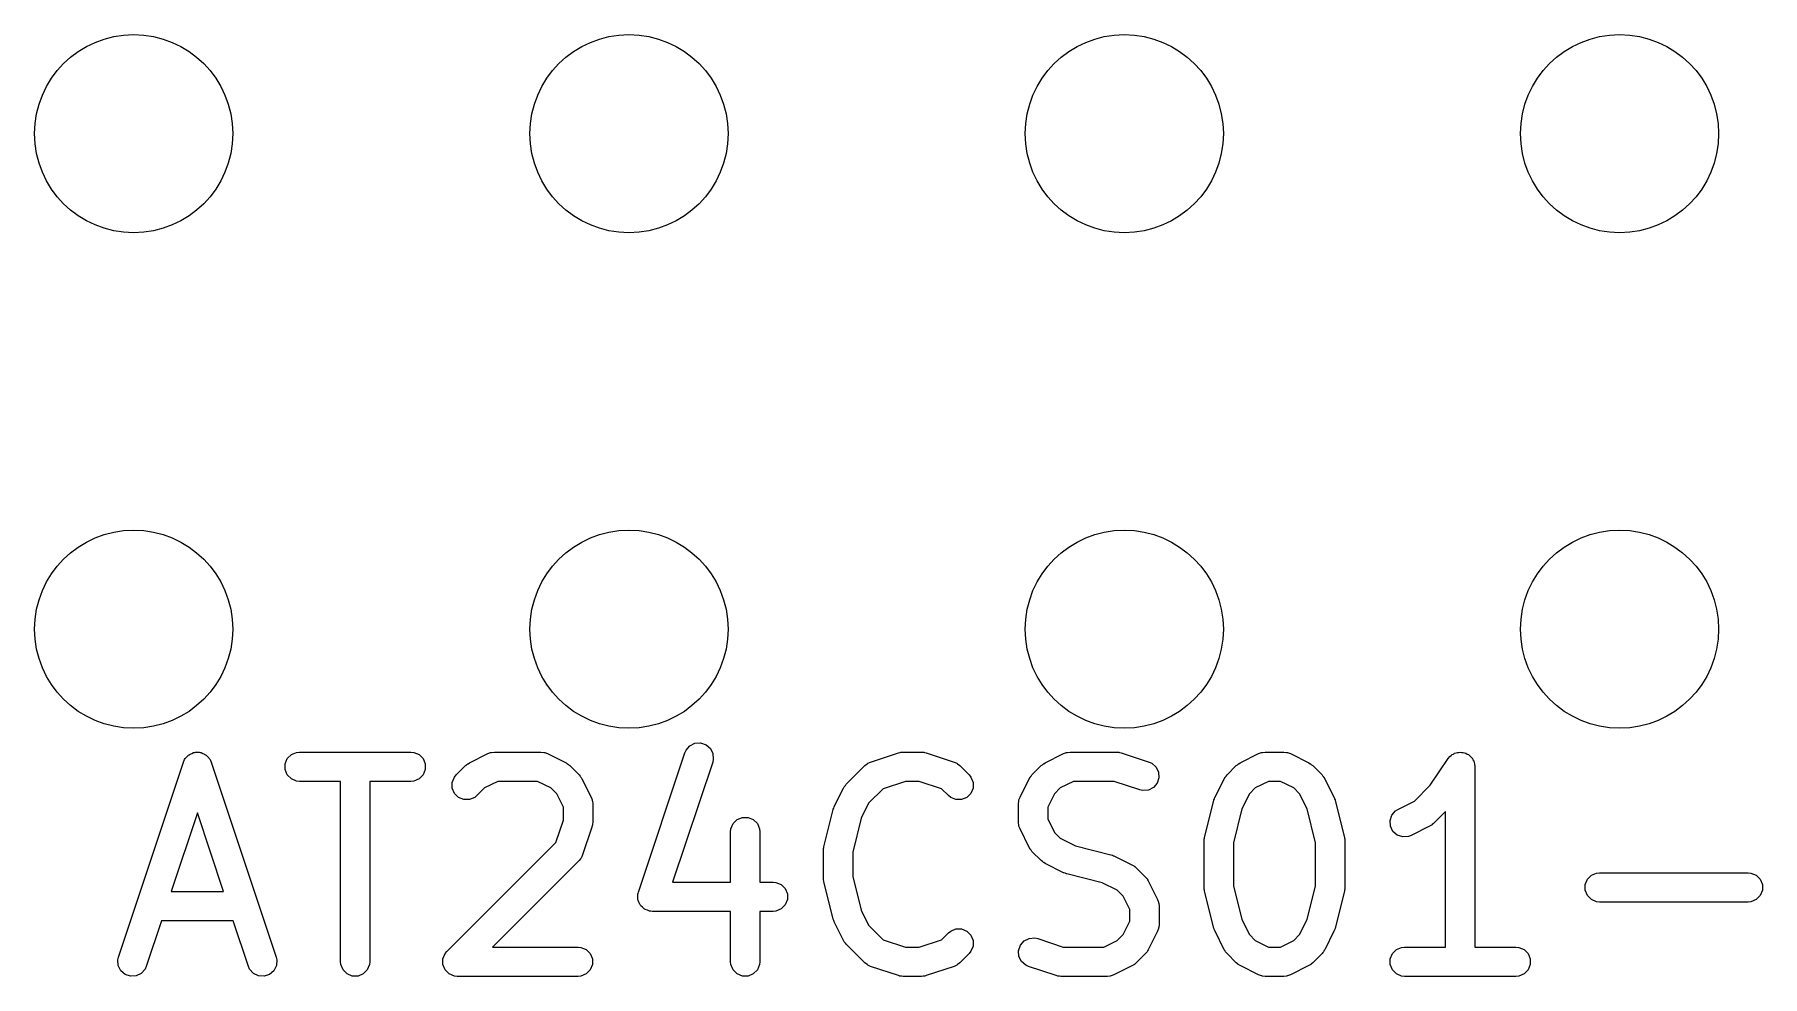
# Model space of a CAD drawing. Header units: inches. Extents: x 1.92 to 4.46, y -4.34 to -2.08.
# Drawn here: x 3.119 to 3.4678, y -2.3248 to -2.1347 of the extents above; entities that cross this region are included whole.
import ezdxf

# ---------------------------------------------------------------- set-up
doc = ezdxf.new("R2010")
doc.units = ezdxf.units.IN
doc.header["$MEASUREMENT"] = 0
doc.layers.add('BLACK', color=250, linetype='CONTINUOUS')

msp = doc.modelspace()

# ---------------------------------------------------------------- linework, layer by layer
at = {"layer": 'BLACK', "linetype": 'CONTINUOUS'}
for p, q in [((3.25126, -2.27827), (3.25229, -2.27775)), ((3.25229, -2.27775), (3.25344, -2.27767)), ((3.25344, -2.27767), (3.25454, -2.27803)), ((3.14904, -2.28154), (3.14927, -2.28101)), ((3.14927, -2.28101), (3.14941, -2.28085)), ((3.14941, -2.28085), (3.1495, -2.28066)), ((3.1495, -2.28066), (3.14978, -2.28042)), ((3.14978, -2.28042), (3.15003, -2.28014)), ((3.15003, -2.28014), (3.15022, -2.28005)), ((3.15022, -2.28005), (3.15037, -2.27991)), ((3.15037, -2.27991), (3.15073, -2.27979)), ((3.15073, -2.27979), (3.15106, -2.27963)), ((3.15106, -2.27963), (3.15127, -2.27961)), ((3.15127, -2.27961), (3.15147, -2.27954)), ((3.15147, -2.27954), (3.15184, -2.27957)), ((3.15184, -2.27957), (3.15221, -2.27954)), ((3.15221, -2.27954), (3.15241, -2.27961)), ((3.15241, -2.27961), (3.15262, -2.27963)), ((3.15262, -2.27963), (3.15295, -2.27979)), ((3.15295, -2.27979), (3.1533, -2.27991)), ((3.1533, -2.27991), (3.15346, -2.28005)), ((3.15346, -2.28005), (3.15365, -2.28014)), ((3.15365, -2.28014), (3.15389, -2.28042)), ((3.15389, -2.28042), (3.15417, -2.28066)), ((3.15417, -2.28066), (3.15426, -2.28085)), ((3.15426, -2.28085), (3.1544, -2.28101)), ((3.1544, -2.28101), (3.15464, -2.28154)), ((3.16956, -2.2819), (3.17, -2.28083)), ((3.17, -2.28083), (3.17082, -2.28002)), ((3.17082, -2.28002), (3.17188, -2.27958)), ((3.17188, -2.27958), (3.17246, -2.27952)), ((3.17246, -2.27952), (3.19496, -2.27952)), ((3.19496, -2.27952), (3.19553, -2.27958)), ((3.19553, -2.27958), (3.1966, -2.28002)), ((3.1966, -2.28002), (3.19741, -2.28083)), ((3.19741, -2.28083), (3.19785, -2.2819)), ((3.20676, -2.28171), (3.21051, -2.27983)), ((3.21051, -2.27983), (3.21105, -2.27963)), ((3.21105, -2.27963), (3.21116, -2.27962)), ((3.21116, -2.27962), (3.21125, -2.27958)), ((3.21125, -2.27958), (3.21183, -2.27952)), ((3.21183, -2.27952), (3.2212, -2.27952)), ((3.2212, -2.27952), (3.22178, -2.27958)), ((3.22178, -2.27958), (3.22188, -2.27962)), ((3.22188, -2.27962), (3.22198, -2.27963)), ((3.22198, -2.27963), (3.22252, -2.27983)), ((3.22252, -2.27983), (3.22627, -2.28171)), ((3.2409, -2.30779), (3.25027, -2.27966)), ((3.25027, -2.27966), (3.25051, -2.27914)), ((3.25051, -2.27914), (3.25126, -2.27827)), ((3.25454, -2.27803), (3.25541, -2.27879)), ((3.25541, -2.27879), (3.25592, -2.27982)), ((3.256, -2.28097), (3.25588, -2.28153)), ((3.25592, -2.27982), (3.256, -2.28097)), ((3.28776, -2.28155), (3.29339, -2.27967)), ((3.29339, -2.27967), (3.29367, -2.27961)), ((3.29367, -2.27961), (3.29374, -2.27958)), ((3.29374, -2.27958), (3.29385, -2.27957)), ((3.29385, -2.27957), (3.29395, -2.27954)), ((3.29395, -2.27954), (3.29403, -2.27955)), ((3.29403, -2.27955), (3.29432, -2.27952)), ((3.29432, -2.27952), (3.29807, -2.27952)), ((3.29807, -2.27952), (3.29836, -2.27955)), ((3.29836, -2.27955), (3.29844, -2.27954)), ((3.29844, -2.27954), (3.29854, -2.27957)), ((3.29854, -2.27957), (3.29865, -2.27958)), ((3.29865, -2.27958), (3.29872, -2.27961)), ((3.29872, -2.27961), (3.299, -2.27967)), ((3.299, -2.27967), (3.30463, -2.28155)), ((3.323, -2.28171), (3.32674, -2.27983)), ((3.32674, -2.27983), (3.32729, -2.27963)), ((3.32729, -2.27963), (3.32739, -2.27962)), ((3.32739, -2.27962), (3.32749, -2.27958)), ((3.32749, -2.27958), (3.32807, -2.27952)), ((3.32807, -2.27952), (3.33744, -2.27952)), ((3.33744, -2.27952), (3.33773, -2.27955)), ((3.33773, -2.27955), (3.33781, -2.27954)), ((3.33781, -2.27954), (3.33791, -2.27957)), ((3.33791, -2.27957), (3.33802, -2.27958)), ((3.33802, -2.27958), (3.33809, -2.27961)), ((3.33809, -2.27961), (3.33837, -2.27967)), ((3.33837, -2.27967), (3.344, -2.28155)), ((3.36237, -2.28171), (3.36611, -2.27983)), ((3.36611, -2.27983), (3.36666, -2.27963)), ((3.36666, -2.27963), (3.36676, -2.27962)), ((3.36676, -2.27962), (3.36686, -2.27958)), ((3.36686, -2.27958), (3.36744, -2.27952)), ((3.36744, -2.27952), (3.37118, -2.27952)), ((3.37118, -2.27952), (3.37176, -2.27958)), ((3.37176, -2.27958), (3.37186, -2.27962)), ((3.37186, -2.27962), (3.37196, -2.27963)), ((3.37196, -2.27963), (3.37251, -2.27983)), ((3.37251, -2.27983), (3.37625, -2.28171)), ((3.40076, -2.28622), (3.40435, -2.28084)), ((3.40435, -2.28083), (3.40472, -2.28039)), ((3.40435, -2.28084), (3.40435, -2.28083)), ((3.40435, -2.28083), (3.40435, -2.28083)), ((3.40435, -2.28083), (3.40435, -2.28083)), ((3.40472, -2.28039), (3.40496, -2.28022)), ((3.40496, -2.28022), (3.40516, -2.28002)), ((3.40516, -2.28002), (3.40543, -2.27991)), ((3.40543, -2.27991), (3.40567, -2.27975)), ((3.40567, -2.27975), (3.40596, -2.27969)), ((3.40596, -2.27969), (3.40623, -2.27958)), ((3.40623, -2.27958), (3.40652, -2.27958)), ((3.40652, -2.27958), (3.4068, -2.27952)), ((3.4068, -2.27952), (3.40709, -2.27958)), ((3.40709, -2.27958), (3.40738, -2.27958)), ((3.40738, -2.27958), (3.40765, -2.27969)), ((3.40765, -2.27969), (3.40793, -2.27974)), ((3.40793, -2.27974), (3.40818, -2.27991)), ((3.40818, -2.27991), (3.40845, -2.28002)), ((3.40845, -2.28002), (3.40865, -2.28022)), ((3.40865, -2.28022), (3.40889, -2.28038)), ((3.40889, -2.28038), (3.40905, -2.28063)), ((3.40905, -2.28063), (3.40926, -2.28083)), ((3.40926, -2.28083), (3.40937, -2.2811)), ((3.40937, -2.2811), (3.40953, -2.28134)), ((3.40953, -2.28134), (3.40959, -2.28163)), ((3.13591, -2.32091), (3.14904, -2.28154)), ((3.15464, -2.28154), (3.16776, -2.32091)), ((3.16956, -2.28305), (3.16956, -2.2819)), ((3.17, -2.28411), (3.16956, -2.28305)), ((3.17082, -2.28493), (3.17, -2.28411)), ((3.19741, -2.28411), (3.1966, -2.28493)), ((3.19785, -2.28305), (3.19741, -2.28411)), ((3.19785, -2.2819), (3.19785, -2.28305)), ((3.20331, -2.28565), (3.20375, -2.28458)), ((3.20375, -2.28458), (3.20412, -2.28413)), ((3.20412, -2.28413), (3.20599, -2.28226)), ((3.20599, -2.28226), (3.20622, -2.28207)), ((3.20622, -2.28207), (3.20627, -2.28202)), ((3.20627, -2.28202), (3.20636, -2.28196)), ((3.20636, -2.28196), (3.20644, -2.28189)), ((3.20644, -2.28189), (3.20651, -2.28186)), ((3.20651, -2.28186), (3.20676, -2.28171)), ((3.22627, -2.28171), (3.22652, -2.28186)), ((3.22652, -2.28186), (3.22659, -2.28189)), ((3.22659, -2.28189), (3.22667, -2.28196)), ((3.22667, -2.28196), (3.22676, -2.28202)), ((3.22676, -2.28202), (3.22681, -2.28207)), ((3.22681, -2.28207), (3.22704, -2.28226)), ((3.22704, -2.28226), (3.22892, -2.28413)), ((3.22892, -2.28413), (3.2291, -2.28436)), ((3.2291, -2.28436), (3.22916, -2.28441)), ((3.22916, -2.28441), (3.22922, -2.2845)), ((3.22922, -2.2845), (3.22928, -2.28458)), ((3.22928, -2.28458), (3.22931, -2.28465)), ((3.22931, -2.28465), (3.22947, -2.2849)), ((3.22947, -2.2849), (3.23134, -2.28865)), ((3.25588, -2.28153), (3.2478, -2.30577)), ((3.28286, -2.28601), (3.28661, -2.28226)), ((3.28661, -2.28226), (3.28705, -2.28189)), ((3.28705, -2.28189), (3.28715, -2.28185)), ((3.28715, -2.28185), (3.28723, -2.28178)), ((3.28723, -2.28178), (3.28776, -2.28155)), ((3.30463, -2.28155), (3.30516, -2.28178)), ((3.30516, -2.28178), (3.30524, -2.28185)), ((3.30524, -2.28185), (3.30533, -2.28189)), ((3.30533, -2.28189), (3.30578, -2.28226)), ((3.30578, -2.28226), (3.30766, -2.28413)), ((3.30766, -2.28413), (3.30802, -2.28458)), ((3.30802, -2.28458), (3.30846, -2.28565)), ((3.31793, -2.28865), (3.3198, -2.2849)), ((3.3198, -2.2849), (3.31996, -2.28465)), ((3.31996, -2.28465), (3.31999, -2.28458)), ((3.31999, -2.28458), (3.32005, -2.2845)), ((3.32005, -2.2845), (3.32011, -2.28441)), ((3.32011, -2.28441), (3.32017, -2.28436)), ((3.32017, -2.28436), (3.32035, -2.28413)), ((3.32035, -2.28413), (3.32223, -2.28226)), ((3.32223, -2.28226), (3.32245, -2.28207)), ((3.32245, -2.28207), (3.32251, -2.28202)), ((3.32251, -2.28202), (3.32259, -2.28196)), ((3.32259, -2.28196), (3.32268, -2.28189)), ((3.32268, -2.28189), (3.32275, -2.28186)), ((3.32275, -2.28186), (3.323, -2.28171)), ((3.344, -2.28155), (3.34453, -2.28178)), ((3.34453, -2.28178), (3.3454, -2.28254)), ((3.3454, -2.28254), (3.34591, -2.28357)), ((3.34599, -2.28472), (3.34563, -2.28581)), ((3.34591, -2.28357), (3.34599, -2.28472)), ((3.3573, -2.28865), (3.35917, -2.2849)), ((3.35917, -2.2849), (3.35933, -2.28465)), ((3.35933, -2.28465), (3.35936, -2.28458)), ((3.35936, -2.28458), (3.35942, -2.2845)), ((3.35942, -2.2845), (3.35948, -2.28441)), ((3.35948, -2.28441), (3.35954, -2.28436)), ((3.35954, -2.28436), (3.35972, -2.28413)), ((3.35972, -2.28413), (3.3616, -2.28226)), ((3.3616, -2.28226), (3.36182, -2.28207)), ((3.36182, -2.28207), (3.36188, -2.28202)), ((3.36188, -2.28202), (3.36196, -2.28196)), ((3.36196, -2.28196), (3.36205, -2.28189)), ((3.36205, -2.28189), (3.36212, -2.28186)), ((3.36212, -2.28186), (3.36237, -2.28171)), ((3.37625, -2.28171), (3.3765, -2.28186)), ((3.3765, -2.28186), (3.37657, -2.28189)), ((3.37657, -2.28189), (3.37666, -2.28196)), ((3.37666, -2.28196), (3.37674, -2.28202)), ((3.37674, -2.28202), (3.3768, -2.28207)), ((3.3768, -2.28207), (3.37702, -2.28226)), ((3.37702, -2.28226), (3.3789, -2.28413)), ((3.3789, -2.28413), (3.37908, -2.28436)), ((3.37908, -2.28436), (3.37914, -2.28441)), ((3.37914, -2.28441), (3.3792, -2.2845)), ((3.3792, -2.2845), (3.37926, -2.28458)), ((3.37926, -2.28458), (3.37929, -2.28465)), ((3.37929, -2.28465), (3.37945, -2.2849)), ((3.37945, -2.2849), (3.38132, -2.28865)), ((3.40959, -2.28163), (3.4097, -2.2819)), ((3.4097, -2.2819), (3.40976, -2.28247)), ((3.40976, -2.28247), (3.40976, -2.28247)), ((3.40976, -2.28247), (3.40976, -2.28247)), ((3.40976, -2.28247), (3.40976, -2.28247)), ((3.40976, -2.28247), (3.40976, -2.31889)), ((3.17188, -2.28537), (3.17082, -2.28493)), ((3.17246, -2.28543), (3.17188, -2.28537)), ((3.18076, -2.28543), (3.17246, -2.28543)), ((3.18076, -2.32184), (3.18076, -2.28543)), ((3.19496, -2.28543), (3.18666, -2.28543)), ((3.18666, -2.28543), (3.18666, -2.32184)), ((3.19553, -2.28537), (3.19496, -2.28543)), ((3.1966, -2.28493), (3.19553, -2.28537)), ((3.20331, -2.2868), (3.20331, -2.28565)), ((3.20375, -2.28786), (3.20331, -2.2868)), ((3.20457, -2.28868), (3.20375, -2.28786)), ((3.20829, -2.28831), (3.20785, -2.28868)), ((3.20983, -2.28677), (3.20829, -2.28831)), ((3.21253, -2.28543), (3.20983, -2.28677)), ((3.22051, -2.28543), (3.21253, -2.28543)), ((3.2232, -2.28677), (3.22051, -2.28543)), ((3.2244, -2.28797), (3.2232, -2.28677)), ((3.22575, -2.29067), (3.2244, -2.28797)), ((3.28043, -2.29053), (3.2823, -2.28678)), ((3.2823, -2.28678), (3.28246, -2.28653)), ((3.28246, -2.28653), (3.28249, -2.28646)), ((3.28249, -2.28646), (3.28256, -2.28638)), ((3.28256, -2.28638), (3.28261, -2.28629)), ((3.28261, -2.28629), (3.28267, -2.28624)), ((3.28267, -2.28624), (3.28286, -2.28601)), ((3.29029, -2.28693), (3.28737, -2.28985)), ((3.2948, -2.28543), (3.29029, -2.28693)), ((3.29759, -2.28543), (3.2948, -2.28543)), ((3.3021, -2.28693), (3.29759, -2.28543)), ((3.30348, -2.28831), (3.3021, -2.28693)), ((3.30393, -2.28868), (3.30348, -2.28831)), ((3.30802, -2.28786), (3.30721, -2.28868)), ((3.30846, -2.2868), (3.30802, -2.28786)), ((3.30846, -2.28565), (3.30846, -2.2868)), ((3.32487, -2.28797), (3.32352, -2.29067)), ((3.32606, -2.28677), (3.32487, -2.28797)), ((3.32876, -2.28543), (3.32606, -2.28677)), ((3.33696, -2.28543), (3.32876, -2.28543)), ((3.34213, -2.28715), (3.33696, -2.28543)), ((3.34269, -2.28728), (3.34213, -2.28715)), ((3.34384, -2.2872), (3.34269, -2.28728)), ((3.34487, -2.28668), (3.34384, -2.2872)), ((3.34563, -2.28581), (3.34487, -2.28668)), ((3.36424, -2.28797), (3.36272, -2.291)), ((3.36543, -2.28677), (3.36424, -2.28797)), ((3.36813, -2.28543), (3.36543, -2.28677)), ((3.37049, -2.28543), (3.36813, -2.28543)), ((3.37319, -2.28677), (3.37049, -2.28543)), ((3.37438, -2.28797), (3.37319, -2.28677)), ((3.3759, -2.291), (3.37438, -2.28797)), ((3.39756, -2.28942), (3.40076, -2.28622)), ((3.15184, -2.29181), (3.14656, -2.30764)), ((3.15711, -2.30764), (3.15184, -2.29181)), ((3.20563, -2.28912), (3.20457, -2.28868)), ((3.20678, -2.28912), (3.20563, -2.28912)), ((3.20785, -2.28868), (3.20678, -2.28912)), ((3.22575, -2.29324), (3.22575, -2.29067)), ((3.23134, -2.28865), (3.23155, -2.28919)), ((3.23155, -2.28919), (3.23156, -2.2893)), ((3.23156, -2.2893), (3.2316, -2.2894)), ((3.2316, -2.2894), (3.23166, -2.28997)), ((3.23166, -2.28997), (3.23166, -2.29372)), ((3.27833, -2.29863), (3.28021, -2.29113)), ((3.28021, -2.29113), (3.28022, -2.29109)), ((3.28022, -2.29107), (3.28031, -2.29083)), ((3.28022, -2.29109), (3.28022, -2.29107)), ((3.28031, -2.29083), (3.2804, -2.29059)), ((3.2804, -2.29059), (3.28041, -2.29057)), ((3.28041, -2.29057), (3.28043, -2.29053)), ((3.28737, -2.28985), (3.28586, -2.29288)), ((3.30499, -2.28912), (3.30393, -2.28868)), ((3.30614, -2.28912), (3.30499, -2.28912)), ((3.30721, -2.28868), (3.30614, -2.28912)), ((3.31761, -2.28997), (3.31767, -2.2894)), ((3.31761, -2.29372), (3.31761, -2.28997)), ((3.31767, -2.2894), (3.31771, -2.2893)), ((3.31771, -2.2893), (3.31772, -2.28919)), ((3.31772, -2.28919), (3.31793, -2.28865)), ((3.32352, -2.29067), (3.32352, -2.29302)), ((3.3552, -2.29676), (3.35707, -2.28926)), ((3.35707, -2.28926), (3.35709, -2.28921)), ((3.35709, -2.28919), (3.35718, -2.28895)), ((3.35709, -2.28921), (3.35709, -2.28919)), ((3.35718, -2.28895), (3.35727, -2.28871)), ((3.35727, -2.28871), (3.35728, -2.28869)), ((3.35728, -2.28869), (3.3573, -2.28865)), ((3.36272, -2.291), (3.36101, -2.29783)), ((3.37761, -2.29783), (3.3759, -2.291)), ((3.38132, -2.28865), (3.38134, -2.28869)), ((3.38134, -2.28869), (3.38135, -2.28871)), ((3.38135, -2.28871), (3.38144, -2.28895)), ((3.38144, -2.28895), (3.38153, -2.28919)), ((3.38153, -2.28919), (3.38153, -2.28921)), ((3.38153, -2.28921), (3.38155, -2.28926)), ((3.38155, -2.28926), (3.38342, -2.29676)), ((3.39299, -2.29226), (3.39375, -2.29139)), ((3.39375, -2.29139), (3.39424, -2.29108)), ((3.39424, -2.29108), (3.39756, -2.28942)), ((3.40385, -2.29148), (3.40139, -2.29393)), ((3.40385, -2.31889), (3.40385, -2.29148)), ((3.22425, -2.29775), (3.22575, -2.29324)), ((3.2315, -2.29466), (3.22963, -2.30028)), ((3.23157, -2.29437), (3.2315, -2.29466)), ((3.2316, -2.2943), (3.23157, -2.29437)), ((3.23161, -2.29419), (3.2316, -2.2943)), ((3.23163, -2.29409), (3.23161, -2.29419)), ((3.23166, -2.29372), (3.23163, -2.29401)), ((3.23163, -2.29401), (3.23163, -2.29409)), ((3.2595, -2.2956), (3.25955, -2.29502)), ((3.25955, -2.29502), (3.25999, -2.29396)), ((3.25999, -2.29396), (3.26081, -2.29314)), ((3.26081, -2.29314), (3.26187, -2.2927)), ((3.26187, -2.2927), (3.26302, -2.2927)), ((3.26302, -2.2927), (3.26409, -2.29314)), ((3.26409, -2.29314), (3.2649, -2.29396)), ((3.2649, -2.29396), (3.26534, -2.29502)), ((3.26534, -2.29502), (3.2654, -2.2956)), ((3.28586, -2.29288), (3.28415, -2.29971)), ((3.31767, -2.2943), (3.31761, -2.29372)), ((3.31771, -2.2944), (3.31767, -2.2943)), ((3.31772, -2.2945), (3.31771, -2.2944)), ((3.31793, -2.29504), (3.31772, -2.2945)), ((3.3198, -2.29879), (3.31793, -2.29504)), ((3.32352, -2.29302), (3.32487, -2.29572)), ((3.39263, -2.29335), (3.39299, -2.29226)), ((3.39271, -2.2945), (3.39263, -2.29335)), ((3.39322, -2.29553), (3.39271, -2.2945)), ((3.40063, -2.29449), (3.39688, -2.29636)), ((3.40087, -2.29433), (3.40063, -2.29449)), ((3.40095, -2.2943), (3.40087, -2.29433)), ((3.40103, -2.29424), (3.40095, -2.2943)), ((3.40112, -2.29418), (3.40103, -2.29424)), ((3.40117, -2.29412), (3.40112, -2.29418)), ((3.40139, -2.29393), (3.40117, -2.29412)), ((3.20224, -2.31976), (3.22425, -2.29775)), ((3.2595, -2.30577), (3.2595, -2.2956)), ((3.2654, -2.2956), (3.2654, -2.30577)), ((3.27828, -2.29899), (3.2783, -2.29877)), ((3.2783, -2.29877), (3.27832, -2.29873)), ((3.27832, -2.29873), (3.27833, -2.29863)), ((3.31996, -2.29904), (3.3198, -2.29879)), ((3.32487, -2.29572), (3.32606, -2.29692)), ((3.32606, -2.29692), (3.3291, -2.29843)), ((3.3291, -2.29843), (3.33628, -2.30023)), ((3.35511, -2.29733), (3.35514, -2.29711)), ((3.35512, -2.29737), (3.35511, -2.29733)), ((3.35511, -2.29747), (3.35512, -2.29737)), ((3.35511, -2.30685), (3.35511, -2.29747)), ((3.35514, -2.29711), (3.35517, -2.2969)), ((3.35517, -2.2969), (3.35518, -2.29685)), ((3.35518, -2.29685), (3.3552, -2.29676)), ((3.36101, -2.29783), (3.36101, -2.30648)), ((3.37761, -2.30648), (3.37761, -2.29783)), ((3.38342, -2.29676), (3.38344, -2.29685)), ((3.38344, -2.29685), (3.38345, -2.2969)), ((3.38345, -2.2969), (3.38348, -2.29711)), ((3.38348, -2.29711), (3.38351, -2.29733)), ((3.38351, -2.29733), (3.3835, -2.29737)), ((3.3835, -2.29737), (3.38351, -2.29747)), ((3.38351, -2.29747), (3.38351, -2.30685)), ((3.39409, -2.29629), (3.39322, -2.29553)), ((3.39519, -2.29665), (3.39409, -2.29629)), ((3.39634, -2.29657), (3.39519, -2.29665)), ((3.39688, -2.29636), (3.39634, -2.29657)), ((3.22892, -2.30143), (3.21146, -2.31889)), ((3.22928, -2.30099), (3.22892, -2.30143)), ((3.22932, -2.30089), (3.22928, -2.30099)), ((3.22939, -2.30081), (3.22932, -2.30089)), ((3.22963, -2.30028), (3.22939, -2.30081)), ((3.27824, -2.29935), (3.27825, -2.29925)), ((3.27824, -2.30497), (3.27824, -2.29935)), ((3.27825, -2.2992), (3.27828, -2.29899)), ((3.27825, -2.29925), (3.27825, -2.2992)), ((3.28415, -2.29971), (3.28415, -2.30461)), ((3.31999, -2.29911), (3.31996, -2.29904)), ((3.32005, -2.29919), (3.31999, -2.29911)), ((3.32011, -2.29928), (3.32005, -2.29919)), ((3.32017, -2.29933), (3.32011, -2.29928)), ((3.32035, -2.29956), (3.32017, -2.29933)), ((3.32223, -2.30143), (3.32035, -2.29956)), ((3.32245, -2.30162), (3.32223, -2.30143)), ((3.32251, -2.30168), (3.32245, -2.30162)), ((3.32259, -2.30173), (3.32251, -2.30168)), ((3.32268, -2.3018), (3.32259, -2.30173)), ((3.32275, -2.30183), (3.32268, -2.3018)), ((3.323, -2.30199), (3.32275, -2.30183)), ((3.32674, -2.30386), (3.323, -2.30199)), ((3.33628, -2.30023), (3.33632, -2.30025)), ((3.33632, -2.30025), (3.33634, -2.30025)), ((3.33634, -2.30025), (3.33658, -2.30034)), ((3.33658, -2.30034), (3.33683, -2.30043)), ((3.33683, -2.30043), (3.33684, -2.30044)), ((3.33684, -2.30044), (3.33688, -2.30045)), ((3.33688, -2.30045), (3.34063, -2.30233)), ((3.34063, -2.30233), (3.34088, -2.30249)), ((3.2478, -2.30577), (3.2595, -2.30577)), ((3.2654, -2.30577), (3.26807, -2.30577)), ((3.26807, -2.30577), (3.26865, -2.30582)), ((3.26865, -2.30582), (3.26971, -2.30626)), ((3.27825, -2.30507), (3.27824, -2.30497)), ((3.27825, -2.30511), (3.27825, -2.30507)), ((3.27828, -2.30533), (3.27825, -2.30511)), ((3.2783, -2.30555), (3.27828, -2.30533)), ((3.27832, -2.30559), (3.2783, -2.30555)), ((3.27833, -2.30569), (3.27832, -2.30559)), ((3.28021, -2.31319), (3.27833, -2.30569)), ((3.28415, -2.30461), (3.28586, -2.31144)), ((3.32679, -2.30388), (3.32674, -2.30386)), ((3.3268, -2.30389), (3.32679, -2.30388)), ((3.32705, -2.30398), (3.3268, -2.30389)), ((3.32729, -2.30407), (3.32705, -2.30398)), ((3.32731, -2.30407), (3.32729, -2.30407)), ((3.32735, -2.30409), (3.32731, -2.30407)), ((3.33453, -2.30588), (3.32735, -2.30409)), ((3.34088, -2.30249), (3.34095, -2.30252)), ((3.34095, -2.30252), (3.34104, -2.30258)), ((3.34104, -2.30258), (3.34112, -2.30264)), ((3.34112, -2.30264), (3.34118, -2.3027)), ((3.34118, -2.3027), (3.3414, -2.30288)), ((3.3414, -2.30288), (3.34328, -2.30476)), ((3.34328, -2.30476), (3.34346, -2.30498)), ((3.34346, -2.30498), (3.34352, -2.30503)), ((3.34352, -2.30503), (3.34358, -2.30512)), ((3.34358, -2.30512), (3.34364, -2.3052)), ((3.34364, -2.3052), (3.34367, -2.30528)), ((3.34367, -2.30528), (3.34383, -2.30552)), ((3.34383, -2.30552), (3.3457, -2.30927)), ((3.43203, -2.30627), (3.43247, -2.3052)), ((3.43247, -2.3052), (3.43329, -2.30439)), ((3.43329, -2.30439), (3.43435, -2.30395)), ((3.43435, -2.30395), (3.43493, -2.30389)), ((3.43493, -2.30389), (3.46492, -2.30389)), ((3.46492, -2.30389), (3.4655, -2.30395)), ((3.4655, -2.30395), (3.46656, -2.30439)), ((3.46656, -2.30439), (3.46738, -2.3052)), ((3.46738, -2.3052), (3.46782, -2.30627)), ((3.14656, -2.30764), (3.15711, -2.30764)), ((3.24077, -2.30835), (3.2408, -2.3082)), ((3.2408, -2.30882), (3.24077, -2.30835)), ((3.2408, -2.30814), (3.24083, -2.30807)), ((3.2408, -2.3082), (3.2408, -2.30814)), ((3.2408, -2.3093), (3.2408, -2.30882)), ((3.24085, -2.30939), (3.2408, -2.3093)), ((3.24083, -2.30807), (3.2409, -2.30779)), ((3.26971, -2.30626), (3.27053, -2.30708)), ((3.27053, -2.30708), (3.27097, -2.30814)), ((3.27097, -2.3093), (3.27053, -2.31036)), ((3.27097, -2.30814), (3.27097, -2.3093)), ((3.33756, -2.3074), (3.33453, -2.30588)), ((3.33876, -2.30859), (3.33756, -2.3074)), ((3.34011, -2.31129), (3.33876, -2.30859)), ((3.3457, -2.30927), (3.34591, -2.30981)), ((3.35512, -2.30695), (3.35511, -2.30685)), ((3.35511, -2.30699), (3.35512, -2.30695)), ((3.35514, -2.3072), (3.35511, -2.30699)), ((3.35517, -2.30742), (3.35514, -2.3072)), ((3.35518, -2.30746), (3.35517, -2.30742)), ((3.3552, -2.30756), (3.35518, -2.30746)), ((3.35707, -2.31506), (3.3552, -2.30756)), ((3.36101, -2.30648), (3.36272, -2.31331)), ((3.3759, -2.31331), (3.37761, -2.30648)), ((3.38342, -2.30756), (3.38155, -2.31506)), ((3.38344, -2.30746), (3.38342, -2.30756)), ((3.38345, -2.30742), (3.38344, -2.30746)), ((3.38348, -2.3072), (3.38345, -2.30742)), ((3.38351, -2.30699), (3.38348, -2.3072)), ((3.38351, -2.30685), (3.3835, -2.30695)), ((3.3835, -2.30695), (3.38351, -2.30699)), ((3.43203, -2.30742), (3.43203, -2.30627)), ((3.43247, -2.30849), (3.43203, -2.30742)), ((3.43329, -2.3093), (3.43247, -2.30849)), ((3.43435, -2.30974), (3.43329, -2.3093)), ((3.46656, -2.3093), (3.4655, -2.30974)), ((3.46738, -2.30849), (3.46656, -2.3093)), ((3.46782, -2.30742), (3.46738, -2.30849)), ((3.46782, -2.30627), (3.46782, -2.30742)), ((3.24085, -2.3095), (3.24085, -2.30939)), ((3.24106, -2.30992), (3.24085, -2.3095)), ((3.24125, -2.31036), (3.24106, -2.30992)), ((3.24132, -2.31044), (3.24125, -2.31036)), ((3.24137, -2.31053), (3.24132, -2.31044)), ((3.24173, -2.31084), (3.24137, -2.31053)), ((3.24206, -2.31117), (3.24173, -2.31084)), ((3.24216, -2.31122), (3.24206, -2.31117)), ((3.24224, -2.31129), (3.24216, -2.31122)), ((3.24269, -2.31143), (3.24224, -2.31129)), ((3.24312, -2.31162), (3.24269, -2.31143)), ((3.24328, -2.31163), (3.24312, -2.31162)), ((3.24333, -2.31165), (3.24328, -2.31163)), ((3.24341, -2.31164), (3.24333, -2.31165)), ((3.2437, -2.31167), (3.24341, -2.31164)), ((3.2595, -2.31167), (3.2437, -2.31167)), ((3.2595, -2.32184), (3.2595, -2.31167)), ((3.26807, -2.31167), (3.2654, -2.31167)), ((3.2654, -2.31167), (3.2654, -2.32184)), ((3.26865, -2.31162), (3.26807, -2.31167)), ((3.26971, -2.31117), (3.26865, -2.31162)), ((3.27053, -2.31036), (3.26971, -2.31117)), ((3.28586, -2.31144), (3.28737, -2.31447)), ((3.34011, -2.31365), (3.34011, -2.31129)), ((3.34591, -2.30981), (3.34592, -2.30992)), ((3.34592, -2.30992), (3.34596, -2.31002)), ((3.34596, -2.31002), (3.34602, -2.31059)), ((3.34602, -2.31059), (3.34602, -2.31434)), ((3.43493, -2.3098), (3.43435, -2.30974)), ((3.46492, -2.3098), (3.43493, -2.3098)), ((3.4655, -2.30974), (3.46492, -2.3098)), ((3.14459, -2.31355), (3.14152, -2.32278)), ((3.15908, -2.31355), (3.14459, -2.31355)), ((3.16216, -2.32278), (3.15908, -2.31355)), ((3.28022, -2.31323), (3.28021, -2.31319)), ((3.28022, -2.31325), (3.28022, -2.31323)), ((3.28031, -2.31349), (3.28022, -2.31325)), ((3.2804, -2.31373), (3.28031, -2.31349)), ((3.28041, -2.31375), (3.2804, -2.31373)), ((3.28043, -2.31379), (3.28041, -2.31375)), ((3.2823, -2.31754), (3.28043, -2.31379)), ((3.28737, -2.31447), (3.29029, -2.31739)), ((3.3021, -2.31739), (3.30348, -2.31601)), ((3.30348, -2.31601), (3.30393, -2.31564)), ((3.30393, -2.31564), (3.30499, -2.3152)), ((3.30499, -2.3152), (3.30614, -2.3152)), ((3.30614, -2.3152), (3.30721, -2.31564)), ((3.30721, -2.31564), (3.30802, -2.31645)), ((3.33876, -2.31634), (3.34011, -2.31365)), ((3.3457, -2.31566), (3.34383, -2.31941)), ((3.34591, -2.31512), (3.3457, -2.31566)), ((3.34592, -2.31502), (3.34591, -2.31512)), ((3.34596, -2.31492), (3.34592, -2.31502)), ((3.34602, -2.31434), (3.34596, -2.31492)), ((3.35709, -2.3151), (3.35707, -2.31506)), ((3.35709, -2.31512), (3.35709, -2.3151)), ((3.35718, -2.31536), (3.35709, -2.31512)), ((3.35727, -2.31561), (3.35718, -2.31536)), ((3.35728, -2.31562), (3.35727, -2.31561)), ((3.3573, -2.31566), (3.35728, -2.31562)), ((3.35917, -2.31941), (3.3573, -2.31566)), ((3.36272, -2.31331), (3.36424, -2.31634)), ((3.37438, -2.31634), (3.3759, -2.31331)), ((3.38132, -2.31566), (3.37945, -2.31941)), ((3.38134, -2.31562), (3.38132, -2.31566)), ((3.38135, -2.31561), (3.38134, -2.31562)), ((3.38144, -2.31536), (3.38135, -2.31561)), ((3.38153, -2.31512), (3.38144, -2.31536)), ((3.38155, -2.31506), (3.38153, -2.3151)), ((3.38153, -2.3151), (3.38153, -2.31512)), ((3.20188, -2.3202), (3.20224, -2.31976)), ((3.21146, -2.31889), (3.2287, -2.31889)), ((3.2287, -2.31889), (3.22928, -2.31895)), ((3.22928, -2.31895), (3.23034, -2.31939)), ((3.23034, -2.31939), (3.23116, -2.3202)), ((3.28246, -2.31779), (3.2823, -2.31754)), ((3.28249, -2.31786), (3.28246, -2.31779)), ((3.28256, -2.31794), (3.28249, -2.31786)), ((3.28261, -2.31803), (3.28256, -2.31794)), ((3.28267, -2.31808), (3.28261, -2.31803)), ((3.28286, -2.31831), (3.28267, -2.31808)), ((3.28661, -2.32206), (3.28286, -2.31831)), ((3.29029, -2.31739), (3.2948, -2.31889)), ((3.2948, -2.31889), (3.29759, -2.31889)), ((3.29759, -2.31889), (3.3021, -2.31739)), ((3.30802, -2.31973), (3.30766, -2.32018)), ((3.30802, -2.31645), (3.30846, -2.31752)), ((3.30846, -2.31867), (3.30802, -2.31973)), ((3.30846, -2.31752), (3.30846, -2.31867)), ((3.31764, -2.3196), (3.318, -2.31851)), ((3.31772, -2.32075), (3.31764, -2.3196)), ((3.318, -2.31851), (3.31876, -2.31764)), ((3.31876, -2.31764), (3.31979, -2.31712)), ((3.31979, -2.31712), (3.32094, -2.31704)), ((3.32094, -2.31704), (3.3215, -2.31717)), ((3.3215, -2.31717), (3.32667, -2.31889)), ((3.32667, -2.31889), (3.33487, -2.31889)), ((3.33487, -2.31889), (3.33756, -2.31754)), ((3.33756, -2.31754), (3.33876, -2.31634)), ((3.34364, -2.31973), (3.34358, -2.31982)), ((3.34367, -2.31966), (3.34364, -2.31973)), ((3.34383, -2.31941), (3.34367, -2.31966)), ((3.35933, -2.31966), (3.35917, -2.31941)), ((3.35936, -2.31973), (3.35933, -2.31966)), ((3.35942, -2.31982), (3.35936, -2.31973)), ((3.36424, -2.31634), (3.36543, -2.31754)), ((3.36543, -2.31754), (3.36813, -2.31889)), ((3.36813, -2.31889), (3.37049, -2.31889)), ((3.37049, -2.31889), (3.37319, -2.31754)), ((3.37319, -2.31754), (3.37438, -2.31634)), ((3.37926, -2.31973), (3.3792, -2.31982)), ((3.37929, -2.31966), (3.37926, -2.31973)), ((3.37945, -2.31941), (3.37929, -2.31966)), ((3.3931, -2.3202), (3.39392, -2.31939)), ((3.39392, -2.31939), (3.39498, -2.31895)), ((3.39498, -2.31895), (3.39556, -2.31889)), ((3.39556, -2.31889), (3.40385, -2.31889)), ((3.40976, -2.31889), (3.41805, -2.31889)), ((3.41805, -2.31889), (3.41863, -2.31895)), ((3.41863, -2.31895), (3.41969, -2.31939)), ((3.41969, -2.31939), (3.42051, -2.3202)), ((3.13578, -2.32147), (3.13591, -2.32091)), ((3.13587, -2.32262), (3.13578, -2.32147)), ((3.13638, -2.32365), (3.13587, -2.32262)), ((3.14152, -2.32278), (3.14128, -2.32331)), ((3.1624, -2.32331), (3.16216, -2.32278)), ((3.16781, -2.32262), (3.16729, -2.32365)), ((3.16776, -2.32091), (3.16789, -2.32147)), ((3.16789, -2.32147), (3.16781, -2.32262)), ((3.18081, -2.32242), (3.18076, -2.32184)), ((3.18125, -2.32348), (3.18081, -2.32242)), ((3.1866, -2.32242), (3.18616, -2.32348)), ((3.18666, -2.32184), (3.1866, -2.32242)), ((3.20143, -2.32127), (3.20188, -2.3202)), ((3.20143, -2.32242), (3.20143, -2.32127)), ((3.20188, -2.32348), (3.20143, -2.32242)), ((3.23116, -2.3202), (3.2316, -2.32127)), ((3.2316, -2.32242), (3.23116, -2.32348)), ((3.2316, -2.32127), (3.2316, -2.32242)), ((3.25955, -2.32242), (3.2595, -2.32184)), ((3.25999, -2.32348), (3.25955, -2.32242)), ((3.26534, -2.32242), (3.2649, -2.32348)), ((3.2654, -2.32184), (3.26534, -2.32242)), ((3.28705, -2.32242), (3.28661, -2.32206)), ((3.28715, -2.32246), (3.28705, -2.32242)), ((3.28723, -2.32253), (3.28715, -2.32246)), ((3.28776, -2.32277), (3.28723, -2.32253)), ((3.29339, -2.32464), (3.28776, -2.32277)), ((3.30463, -2.32277), (3.299, -2.32464)), ((3.30516, -2.32253), (3.30463, -2.32277)), ((3.30524, -2.32246), (3.30516, -2.32253)), ((3.30533, -2.32242), (3.30524, -2.32246)), ((3.30578, -2.32206), (3.30533, -2.32242)), ((3.30766, -2.32018), (3.30578, -2.32206)), ((3.31823, -2.32178), (3.31772, -2.32075)), ((3.3191, -2.32253), (3.31823, -2.32178)), ((3.31963, -2.32277), (3.3191, -2.32253)), ((3.32526, -2.32464), (3.31963, -2.32277)), ((3.34063, -2.32261), (3.33688, -2.32448)), ((3.34088, -2.32245), (3.34063, -2.32261)), ((3.34095, -2.32242), (3.34088, -2.32245)), ((3.34104, -2.32236), (3.34095, -2.32242)), ((3.34112, -2.3223), (3.34104, -2.32236)), ((3.34118, -2.32224), (3.34112, -2.3223)), ((3.3414, -2.32206), (3.34118, -2.32224)), ((3.34328, -2.32018), (3.3414, -2.32206)), ((3.34346, -2.31996), (3.34328, -2.32018)), ((3.34352, -2.3199), (3.34346, -2.31996)), ((3.34358, -2.31982), (3.34352, -2.3199)), ((3.35948, -2.3199), (3.35942, -2.31982)), ((3.35954, -2.31996), (3.35948, -2.3199)), ((3.35972, -2.32018), (3.35954, -2.31996)), ((3.3616, -2.32206), (3.35972, -2.32018)), ((3.36182, -2.32224), (3.3616, -2.32206)), ((3.36188, -2.3223), (3.36182, -2.32224)), ((3.36196, -2.32236), (3.36188, -2.3223)), ((3.36205, -2.32242), (3.36196, -2.32236)), ((3.36212, -2.32245), (3.36205, -2.32242)), ((3.36237, -2.32261), (3.36212, -2.32245)), ((3.36611, -2.32448), (3.36237, -2.32261)), ((3.37625, -2.32261), (3.37251, -2.32448)), ((3.3765, -2.32245), (3.37625, -2.32261)), ((3.37657, -2.32242), (3.3765, -2.32245)), ((3.37666, -2.32236), (3.37657, -2.32242)), ((3.37674, -2.3223), (3.37666, -2.32236)), ((3.3768, -2.32224), (3.37674, -2.3223)), ((3.37702, -2.32206), (3.3768, -2.32224)), ((3.3789, -2.32018), (3.37702, -2.32206)), ((3.37908, -2.31996), (3.3789, -2.32018)), ((3.37914, -2.3199), (3.37908, -2.31996)), ((3.3792, -2.31982), (3.37914, -2.3199)), ((3.39266, -2.32127), (3.3931, -2.3202)), ((3.39266, -2.32242), (3.39266, -2.32127)), ((3.3931, -2.32348), (3.39266, -2.32242)), ((3.42051, -2.3202), (3.42095, -2.32127)), ((3.42095, -2.32242), (3.42051, -2.32348)), ((3.42095, -2.32127), (3.42095, -2.32242)), ((3.13725, -2.32441), (3.13638, -2.32365)), ((3.13834, -2.32477), (3.13725, -2.32441)), ((3.13949, -2.32469), (3.13834, -2.32477)), ((3.14052, -2.32418), (3.13949, -2.32469)), ((3.14128, -2.32331), (3.14052, -2.32418)), ((3.16315, -2.32418), (3.1624, -2.32331)), ((3.16418, -2.32469), (3.16315, -2.32418)), ((3.16533, -2.32477), (3.16418, -2.32469)), ((3.16642, -2.32441), (3.16533, -2.32477)), ((3.16729, -2.32365), (3.16642, -2.32441)), ((3.18207, -2.3243), (3.18125, -2.32348)), ((3.18313, -2.32474), (3.18207, -2.3243)), ((3.18428, -2.32474), (3.18313, -2.32474)), ((3.18535, -2.3243), (3.18428, -2.32474)), ((3.18616, -2.32348), (3.18535, -2.3243)), ((3.20269, -2.3243), (3.20188, -2.32348)), ((3.20375, -2.32474), (3.20269, -2.3243)), ((3.20433, -2.3248), (3.20375, -2.32474)), ((3.2287, -2.3248), (3.20433, -2.3248)), ((3.22928, -2.32474), (3.2287, -2.3248)), ((3.23034, -2.3243), (3.22928, -2.32474)), ((3.23116, -2.32348), (3.23034, -2.3243)), ((3.26081, -2.3243), (3.25999, -2.32348)), ((3.26187, -2.32474), (3.26081, -2.3243)), ((3.26302, -2.32474), (3.26187, -2.32474)), ((3.26409, -2.3243), (3.26302, -2.32474)), ((3.2649, -2.32348), (3.26409, -2.3243)), ((3.29367, -2.32471), (3.29339, -2.32464)), ((3.29374, -2.32474), (3.29367, -2.32471)), ((3.29385, -2.32475), (3.29374, -2.32474)), ((3.29395, -2.32477), (3.29385, -2.32475)), ((3.29403, -2.32477), (3.29395, -2.32477)), ((3.29432, -2.3248), (3.29403, -2.32477)), ((3.29807, -2.3248), (3.29432, -2.3248)), ((3.29836, -2.32477), (3.29807, -2.3248)), ((3.29844, -2.32477), (3.29836, -2.32477)), ((3.29854, -2.32475), (3.29844, -2.32477)), ((3.29865, -2.32474), (3.29854, -2.32475)), ((3.29872, -2.32471), (3.29865, -2.32474)), ((3.299, -2.32464), (3.29872, -2.32471)), ((3.32554, -2.32471), (3.32526, -2.32464)), ((3.32561, -2.32474), (3.32554, -2.32471)), ((3.32572, -2.32475), (3.32561, -2.32474)), ((3.32582, -2.32477), (3.32572, -2.32475)), ((3.3259, -2.32477), (3.32582, -2.32477)), ((3.32619, -2.3248), (3.3259, -2.32477)), ((3.33556, -2.3248), (3.32619, -2.3248)), ((3.33614, -2.32474), (3.33556, -2.3248)), ((3.33624, -2.3247), (3.33614, -2.32474)), ((3.33634, -2.32469), (3.33624, -2.3247)), ((3.33688, -2.32448), (3.33634, -2.32469)), ((3.36666, -2.32469), (3.36611, -2.32448)), ((3.36676, -2.3247), (3.36666, -2.32469)), ((3.36686, -2.32474), (3.36676, -2.3247)), ((3.36744, -2.3248), (3.36686, -2.32474)), ((3.37118, -2.3248), (3.36744, -2.3248)), ((3.37176, -2.32474), (3.37118, -2.3248)), ((3.37186, -2.3247), (3.37176, -2.32474)), ((3.37196, -2.32469), (3.37186, -2.3247)), ((3.37251, -2.32448), (3.37196, -2.32469)), ((3.39392, -2.3243), (3.3931, -2.32348)), ((3.39498, -2.32474), (3.39392, -2.3243)), ((3.39556, -2.3248), (3.39498, -2.32474)), ((3.41805, -2.3248), (3.39556, -2.3248)), ((3.41863, -2.32474), (3.41805, -2.3248)), ((3.41969, -2.3243), (3.41863, -2.32474)), ((3.42051, -2.32348), (3.41969, -2.3243))]:
    msp.add_line(p, q, dxfattribs=at)
at = {"layer": 'BLACK'}
for centre in [(3.13898, -2.15472), (3.13898, -2.15472), (3.23898, -2.15472), (3.23898, -2.15472), (3.33898, -2.15472), (3.33898, -2.15472), (3.43898, -2.15472), (3.43898, -2.15472), (3.13898, -2.25472), (3.13898, -2.25472), (3.23898, -2.25472), (3.23898, -2.25472), (3.33898, -2.25472), (3.33898, -2.25472), (3.43898, -2.25472), (3.43898, -2.25472)]:
    msp.add_circle(centre, 0.02, dxfattribs=at)

doc.saveas('drawing.dxf')
